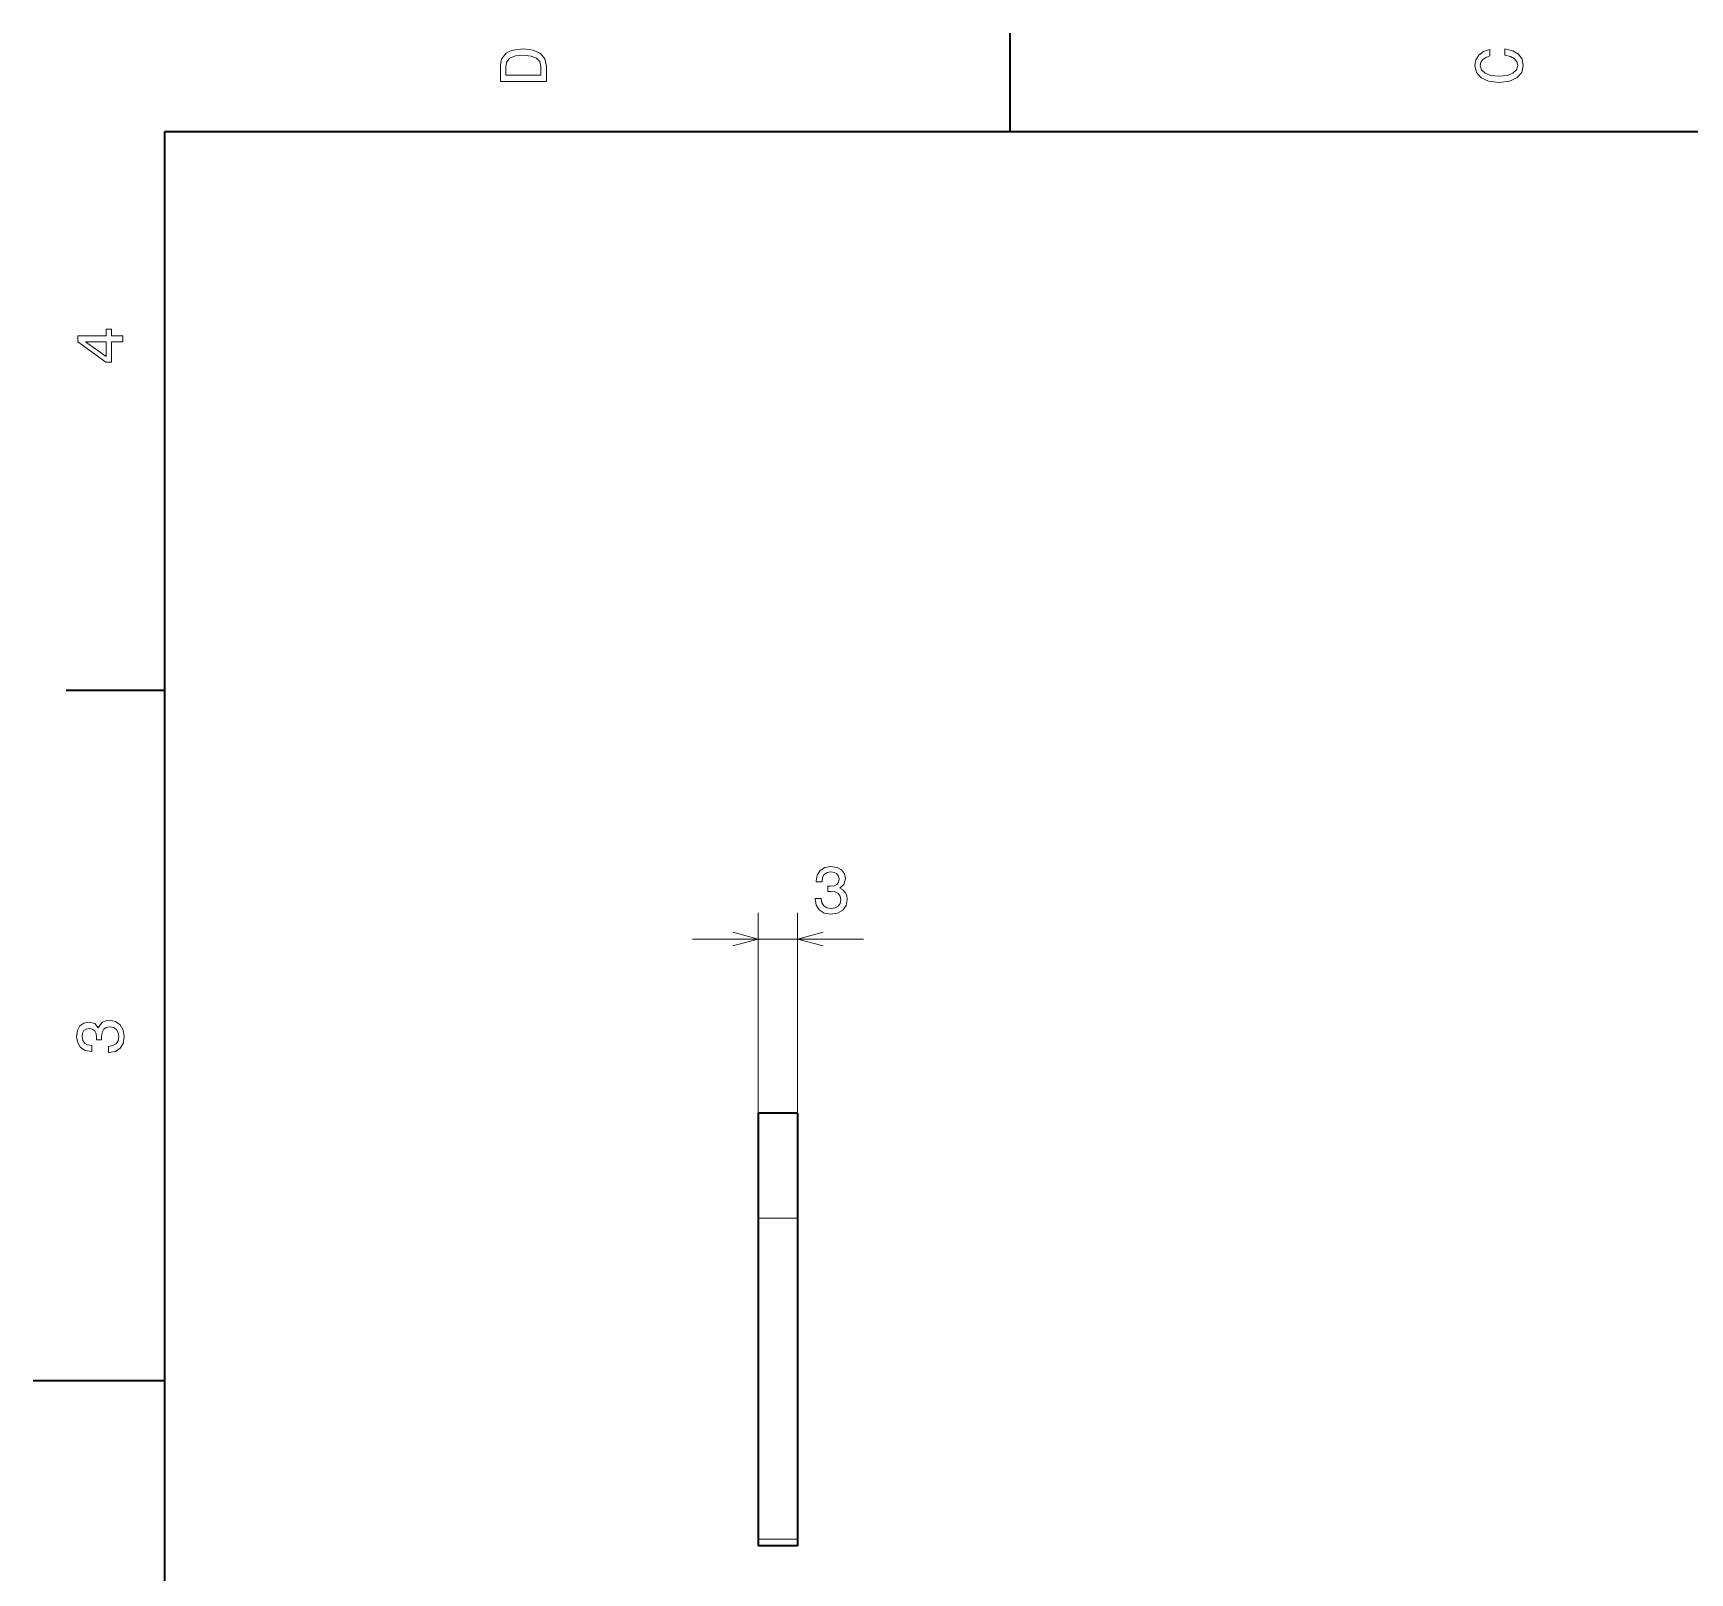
# Model space of a CAD drawing. Extents: x 0 to 297, y 0 to 210.
# Drawn here: x 0 to 126, y 90.4 to 207.5 of the extents above; entities that cross this region are included whole.
import ezdxf

# ---------------------------------------------------------------- set-up
doc = ezdxf.new("R2010")
doc.units = 0

msp = doc.modelspace()

# ---------------------------------------------------------------- linework, layer by layer
at = {"color": 7, "lineweight": 35, "ltscale": 0.1875}
for p, q in [((74.300003, 200), (74.300003, 207.5)), ((10, 157.5), (2.5, 157.5))]:
    msp.add_line(p, q, dxfattribs=at)
at = {"color": 7, "lineweight": 35}
for p, q in [((287, 200), (10, 200)), ((10, 200), (10, 10)), ((55.141033, 117.374329), (55.141033, 92.955086)), ((58.141033, 117.374329), (58.141033, 92.955086))]:
    msp.add_line(p, q, dxfattribs=at)
at = {"color": 7, "lineweight": 13}
for p, q in [((55.141033, 119.374329), (55.141033, 140.599838)), ((58.141033, 119.374329), (58.141033, 140.599838))]:
    msp.add_line(p, q, dxfattribs=at)
at = {"color": 7, "lineweight": 13, "ltscale": 0.325}
msp.add_line((50.141033, 138.599838), (63.141033, 138.599838), dxfattribs=at)
at = {"color": 7, "lineweight": 35, "ltscale": 0.000839}
for p, q in [((55.141033, 125.374329), (55.141033, 125.340775)), ((58.141033, 125.374329), (58.141033, 125.340775))]:
    msp.add_line(p, q, dxfattribs=at)
at = {"color": 7, "lineweight": 35, "ltscale": 0.075}
for p, q in [((58.141033, 125.374329), (55.141033, 125.374329)), ((58.141033, 92.455086), (55.141033, 92.455086))]:
    msp.add_line(p, q, dxfattribs=at)
at = {"color": 7, "lineweight": 35, "ltscale": 0.199161}
for p, q in [((55.141033, 125.340775), (55.141033, 117.374329)), ((58.141033, 125.340775), (58.141033, 117.374329))]:
    msp.add_line(p, q, dxfattribs=at)
at = {"color": 7, "lineweight": 13, "ltscale": 0.075}
for p, q in [((55.141033, 117.374329), (58.141033, 117.374329)), ((58.141033, 92.955086), (55.141033, 92.955086))]:
    msp.add_line(p, q, dxfattribs=at)
at = {"color": 7, "lineweight": 35, "ltscale": 0.25}
msp.add_line((10, 105), (0, 105), dxfattribs=at)
at = {"color": 7, "lineweight": 35, "ltscale": 0.0125}
for p, q in [((55.141033, 92.955086), (55.141033, 92.455086)), ((58.141033, 92.955086), (58.141033, 92.455086))]:
    msp.add_line(p, q, dxfattribs=at)
at = {"color": 7, "lineweight": 13}
for points in [[(35.533215, 204.994965), (35.533215, 203.829971), (39.033215, 203.829971), (39.033215, 204.994965), (38.922264, 205.544678), (38.584366, 205.953171), (38.034657, 206.205338), (37.283215, 206.296112), (36.516644, 206.215424), (36.21405, 206.114563), (35.971977, 205.973343), (35.644165, 205.56485), (35.563473, 205.297562)], [(35.951801, 204.959656), (36.027451, 205.342941), (36.259438, 205.605194), (36.672985, 205.761536), (37.283215, 205.811966), (37.873272, 205.756485), (38.286816, 205.600143), (38.533936, 205.332855), (38.614628, 204.959656), (38.614628, 204.298996), (35.951801, 204.298996)], [(111.93206, 205.817017), (112.35569, 205.716141), (112.658287, 205.549713), (112.844887, 205.317734), (112.905403, 205.045395), (112.814629, 204.71759), (112.54229, 204.460388), (112.098488, 204.28891), (111.483215, 204.233429), (110.872986, 204.28891), (110.424141, 204.455338), (110.151802, 204.71254), (110.055984, 205.045395), (110.106415, 205.287476), (110.247627, 205.494247), (110.474571, 205.655624), (110.787247, 205.766571), (110.787247, 206.245682), (110.308144, 206.094391), (109.94503, 205.832138), (109.718086, 205.474075), (109.637398, 205.045395), (109.763474, 204.510818), (110.116501, 204.10231), (110.696472, 203.840057), (111.483215, 203.749283), (112.269958, 203.840057), (112.84993, 204.10231), (113.208, 204.510818), (113.329041, 205.045395), (113.233215, 205.51442), (112.965927, 205.892654), (112.527161, 206.159943), (111.93206, 206.301163)], [(6.833213, 184.02739), (6.833213, 184.481277), (5.965778, 184.481277), (5.965778, 184.98056), (5.56232, 184.98056), (5.56232, 184.481277), (3.408862, 184.481277), (3.408862, 184.022339), (5.521974, 182.489197), (5.965778, 182.489197), (5.965778, 184.02739)], [(5.56232, 182.912827), (3.993876, 184.02739), (5.56232, 184.02739)], [(59.468079, 141.699265), (59.468079, 141.663971), (59.548771, 141.17981), (59.785805, 140.816696), (60.159004, 140.584717), (60.65324, 140.498978), (61.177734, 140.584717), (61.571106, 140.80661), (61.823269, 141.159637), (61.914047, 141.613525), (61.873699, 141.911072), (61.762749, 142.153152), (61.581192, 142.339752), (61.339119, 142.475922), (61.666927, 142.74826), (61.782921, 143.181976), (61.707275, 143.575348), (61.490414, 143.872894), (61.13739, 144.059494), (60.65324, 144.125061), (60.199348, 144.044373), (59.851364, 143.822464), (59.62442, 143.469437), (59.548771, 143.000427), (59.548771, 142.965118), (59.99762, 142.965118), (60.037964, 143.287888), (60.16909, 143.519867), (60.380905, 143.661072), (60.678455, 143.711517), (60.940704, 143.671173), (61.132347, 143.565262), (61.248341, 143.393799), (61.293728, 143.161804), (61.248341, 142.914688), (61.127304, 142.74826), (60.915485, 142.6474), (60.628021, 142.617126), (60.431335, 142.622177), (60.431335, 142.223755), (60.678455, 142.233856), (60.996178, 142.188461), (61.233212, 142.067413), (61.37442, 141.870728), (61.424854, 141.613525), (61.369377, 141.321014), (61.223125, 141.104156), (60.991135, 140.968002), (60.683498, 140.922607), (60.365776, 140.973038), (60.133789, 141.124329), (59.987534, 141.366409), (59.932056, 141.699265)], [(5.73379, 129.979111), (5.769093, 129.979111), (6.253242, 130.059799), (6.616354, 130.296829), (6.848343, 130.670029), (6.934078, 131.164276), (6.848343, 131.688766), (6.626441, 132.082138), (6.273415, 132.334305), (5.819525, 132.425079), (5.521974, 132.384735), (5.279899, 132.273788), (5.0933, 132.092224), (4.957133, 131.850143), (4.684798, 132.177963), (4.251081, 132.293961), (3.857709, 132.218307), (3.560158, 132.00145), (3.373559, 131.648422), (3.307997, 131.164276), (3.388689, 130.710388), (3.610591, 130.362396), (3.963617, 130.135452), (4.432637, 130.059799), (4.46794, 130.059799), (4.46794, 130.508652), (4.145173, 130.548996), (3.913184, 130.680115), (3.771974, 130.891937), (3.721542, 131.189484), (3.761888, 131.451736), (3.867795, 131.643372), (4.039265, 131.759369), (4.271254, 131.804764), (4.518372, 131.759369), (4.684798, 131.638336), (4.785663, 131.426514), (4.815922, 131.139053), (4.810879, 130.942368), (5.209294, 130.942368), (5.199208, 131.189484), (5.244596, 131.507217), (5.365634, 131.744247), (5.56232, 131.885452), (5.819525, 131.935883), (6.112032, 131.880417), (6.328891, 131.734161), (6.465058, 131.502167), (6.510447, 131.194534), (6.460014, 130.876801), (6.308718, 130.644821), (6.066643, 130.498566), (5.73379, 130.443085)]]:
    msp.add_lwpolyline(points, close=True, dxfattribs=at)
for points in [[(53.209183, 138.082199), (55.141033, 138.599838), (53.209183, 139.117477)], [(60.072884, 139.117477), (58.141033, 138.599838), (60.072884, 138.082199)]]:
    msp.add_lwpolyline(points, dxfattribs=at)

doc.saveas('drawing.dxf')
